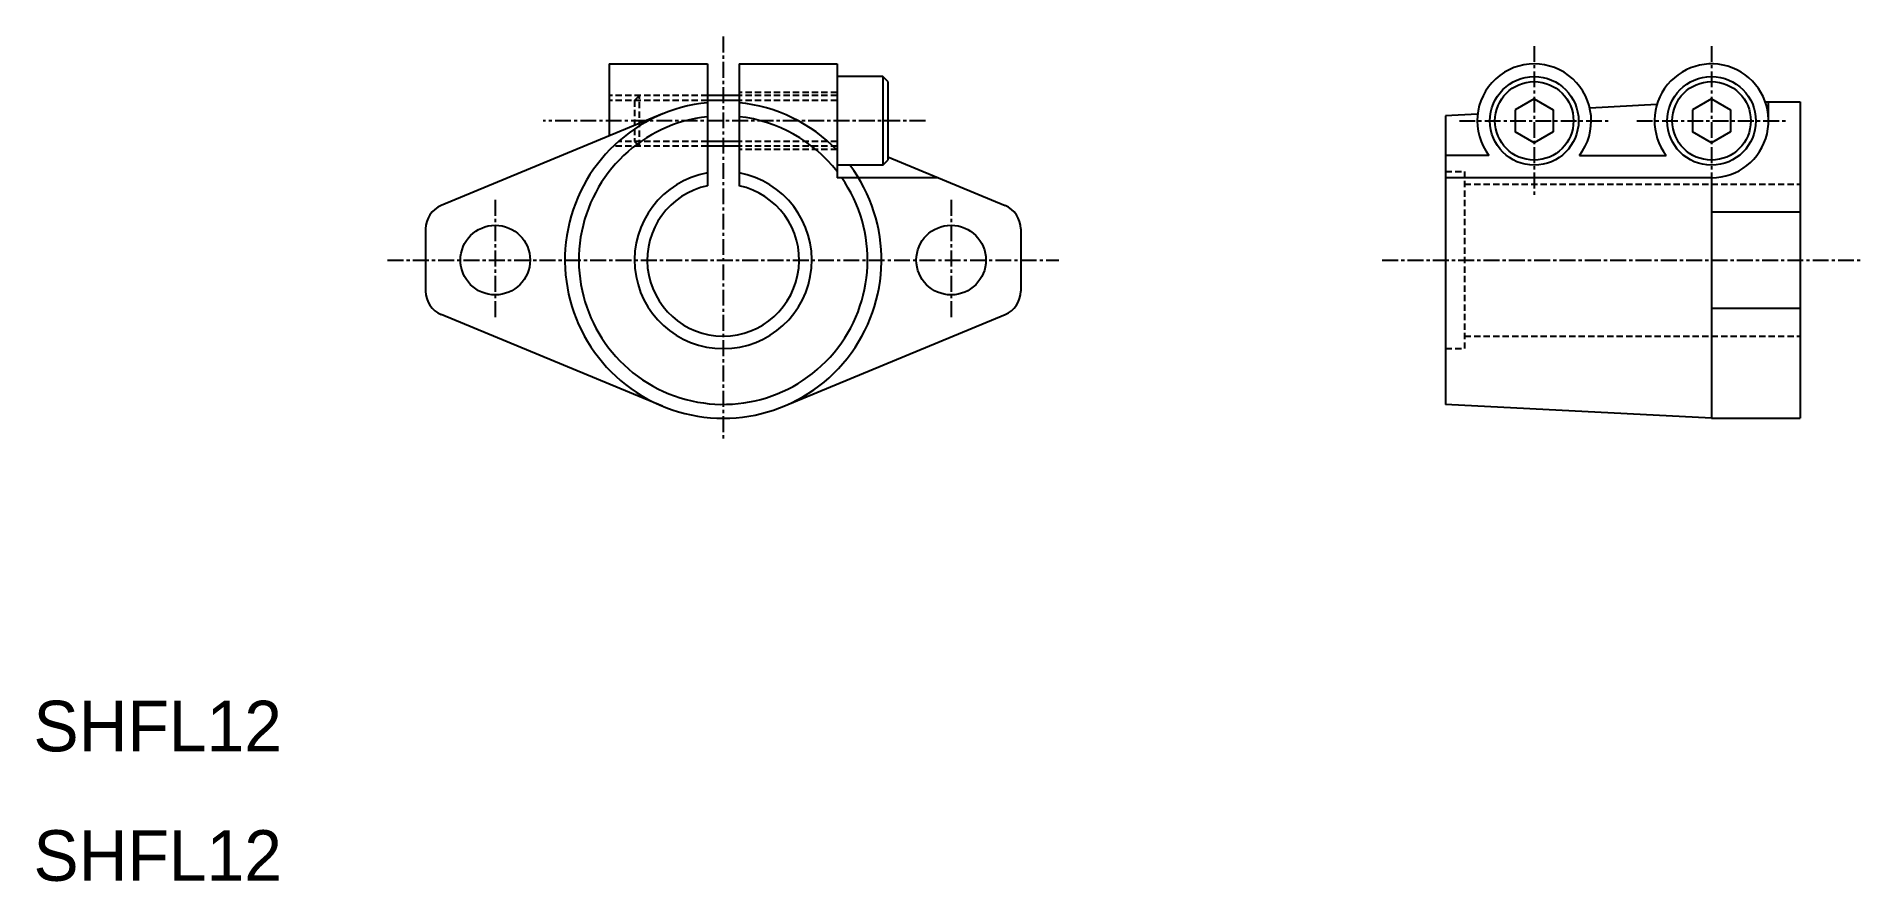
# Model space of a CAD drawing. Extents: x 88 to 233, y 87 to 154.
import ezdxf

# ---------------------------------------------------------------- set-up
doc = ezdxf.new("R2010")
doc.units = 0
doc.linetypes.add('CENTER', pattern=[2, 1.25, -0.25, 0.25, -0.25])
doc.linetypes.add('DASHED', pattern=[0.75, 0.5, -0.25])
doc.layers.get('0').update_dxf_attribs({"linetype": 'CONTINUOUS'})
doc.layers.add('CENTER', color=1, linetype='CENTER')

msp = doc.modelspace()

# ---------------------------------------------------------------- linework, layer by layer
at = {"color": 7, "linetype": 'CONTINUOUS'}
for p, q in [((133.48, 152.06), (133.48, 146.36)), ((133.48, 152.06), (141.23, 152.06)), ((141.23, 152.06), (141.23, 142.43)), ((143.73, 152.06), (143.73, 142.43)), ((143.73, 152.06), (151.48, 152.06)), ((151.48, 152.06), (151.48, 143.06)), ((155.08, 151.06), (151.48, 151.06)), ((155.08, 151.06), (155.08, 144.06)), ((155.48, 150.66), (155.08, 151.06)), ((155.48, 150.66), (155.48, 144.46)), ((143.73, 149.56), (141.23, 149.56)), ((206.53, 149.29), (205.03, 148.43)), ((206.53, 149.29), (208.03, 148.43)), ((216.21, 148.84), (210.92, 148.56)), ((220.53, 149.29), (219.03, 148.43)), ((220.53, 149.29), (222.03, 148.43)), ((224.77, 149.06), (227.53, 149.06)), ((225.03, 147.56), (225.03, 149.06)), ((227.53, 149.06), (227.53, 124.06)), ((137.7, 148.11), (120.22, 140.87)), ((202.06, 148.09), (199.53, 147.96)), ((199.53, 147.96), (199.53, 125.16)), ((205.03, 148.43), (205.03, 146.7)), ((208.03, 148.43), (208.03, 146.7)), ((219.03, 148.43), (219.03, 146.7)), ((222.03, 148.43), (222.03, 146.7)), ((206.53, 145.83), (205.03, 146.7)), ((208.03, 146.7), (206.53, 145.83)), ((220.53, 145.83), (219.03, 146.7)), ((222.03, 146.7), (220.53, 145.83)), ((143.73, 145.56), (141.23, 145.56)), ((155.08, 144.06), (155.48, 144.46)), ((155.48, 144.71), (164.75, 140.87)), ((202.95, 144.83), (199.53, 144.83)), ((210.11, 144.83), (216.95, 144.83)), ((155.08, 144.06), (151.48, 144.06)), ((159.45, 143.06), (151.48, 143.06)), ((220.53, 143.06), (199.53, 143.06)), ((220.53, 143.09), (220.53, 124.06)), ((220.53, 140.36), (227.53, 140.36)), ((118.98, 139.02), (118.98, 134.1)), ((165.98, 139.02), (165.98, 134.1)), ((220.53, 132.77), (227.53, 132.77)), ((137.7, 125.01), (120.22, 132.25)), ((147.27, 125.01), (164.75, 132.25)), ((220.53, 124.06), (199.53, 125.16)), ((220.53, 124.06), (227.53, 124.06))]:
    msp.add_line(p, q, dxfattribs=at)
at = {"color": 3, "linetype": 'DASHED'}
for p, q in [((141.23, 149.56), (133.48, 149.56)), ((141.23, 149.18), (133.48, 149.18)), ((135.48, 149.18), (135.86, 149.56)), ((135.48, 149.18), (135.48, 145.94)), ((135.86, 145.56), (135.86, 149.56)), ((151.48, 149.81), (143.73, 149.81)), ((151.48, 149.56), (143.73, 149.56)), ((151.48, 149.18), (143.73, 149.18)), ((141.23, 145.94), (134.22, 145.94)), ((135.48, 145.94), (135.86, 145.56)), ((151.48, 145.94), (143.73, 145.94)), ((141.23, 145.56), (133.81, 145.56)), ((151.48, 145.56), (143.73, 145.56)), ((151.48, 145.31), (143.73, 145.31)), ((199.53, 143.56), (201.03, 143.56)), ((201.03, 143.56), (201.03, 129.56)), ((199.53, 142.65), (199.53, 142.65)), ((201.03, 142.56), (227.53, 142.56)), ((199.53, 136.56), (199.53, 136.56)), ((201.03, 130.56), (227.53, 130.56)), ((199.53, 129.56), (201.03, 129.56))]:
    msp.add_line(p, q, dxfattribs=at)
at = {"color": 3, "linetype": 'CONTINUOUS'}
for p, q in [((143.73, 149.18), (141.23, 149.18)), ((143.73, 145.94), (141.23, 145.94))]:
    msp.add_line(p, q, dxfattribs=at)
at = {"color": 7, "linetype": 'CONTINUOUS'}
for centre, radius in [((206.53, 147.56), 3.5), ((206.53, 147.56), 3.1), ((220.53, 147.56), 3.5), ((220.53, 147.56), 3.1), ((124.48, 136.56), 2.75), ((160.48, 136.56), 2.75)]:
    msp.add_circle(centre, radius, dxfattribs=at)
for centre, radius, start, end in [((206.53, 147.56), 4.5, 322.6305, 217.3695), ((220.53, 147.56), 4.5, 270, 217.3695), ((142.48, 136.56), 12.5, 95.7392, 36.8699), ((142.48, 136.56), 12.5, 43.9455, 84.2608), ((142.48, 136.56), 11.4, 96.2954, 34.7644), ((142.48, 136.56), 11.4, 37.86, 83.7046), ((142.48, 136.56), 7, 100.2866, 79.7134), ((142.48, 136.56), 6, 102.0247, 77.9753), ((120.98, 139.02), 2, 112.5, 180), ((163.98, 139.02), 2, 0, 67.5), ((120.98, 134.1), 2, 180, 247.5), ((163.98, 134.1), 2, 292.5, 0)]:
    msp.add_arc(centre, radius, start, end, dxfattribs=at)
at = {"layer": 'CENTER', "color": 1, "linetype": 'CENTER'}
for p, q in [((142.48, 154.22), (142.48, 122.31)), ((206.53, 153.47), (206.53, 141.65)), ((220.53, 153.47), (220.53, 141.65)), ((158.45, 147.56), (128.27, 147.56)), ((200.62, 147.56), (212.44, 147.56)), ((214.62, 147.56), (226.44, 147.56)), ((124.48, 141.31), (124.48, 131.81)), ((160.48, 141.31), (160.48, 131.81)), ((115.98, 136.56), (168.98, 136.56)), ((194.53, 136.56), (232.53, 136.56))]:
    msp.add_line(p, q, dxfattribs=at)

# ---------------------------------------------------------------- texts
at = {"color": 7, "linetype": 'CONTINUOUS'}
for p in [(88.01, 97.74), (88.01, 87.51)]:
    msp.add_text('SHFL12', height=4, dxfattribs=at).set_placement(p)

doc.saveas('drawing.dxf')
